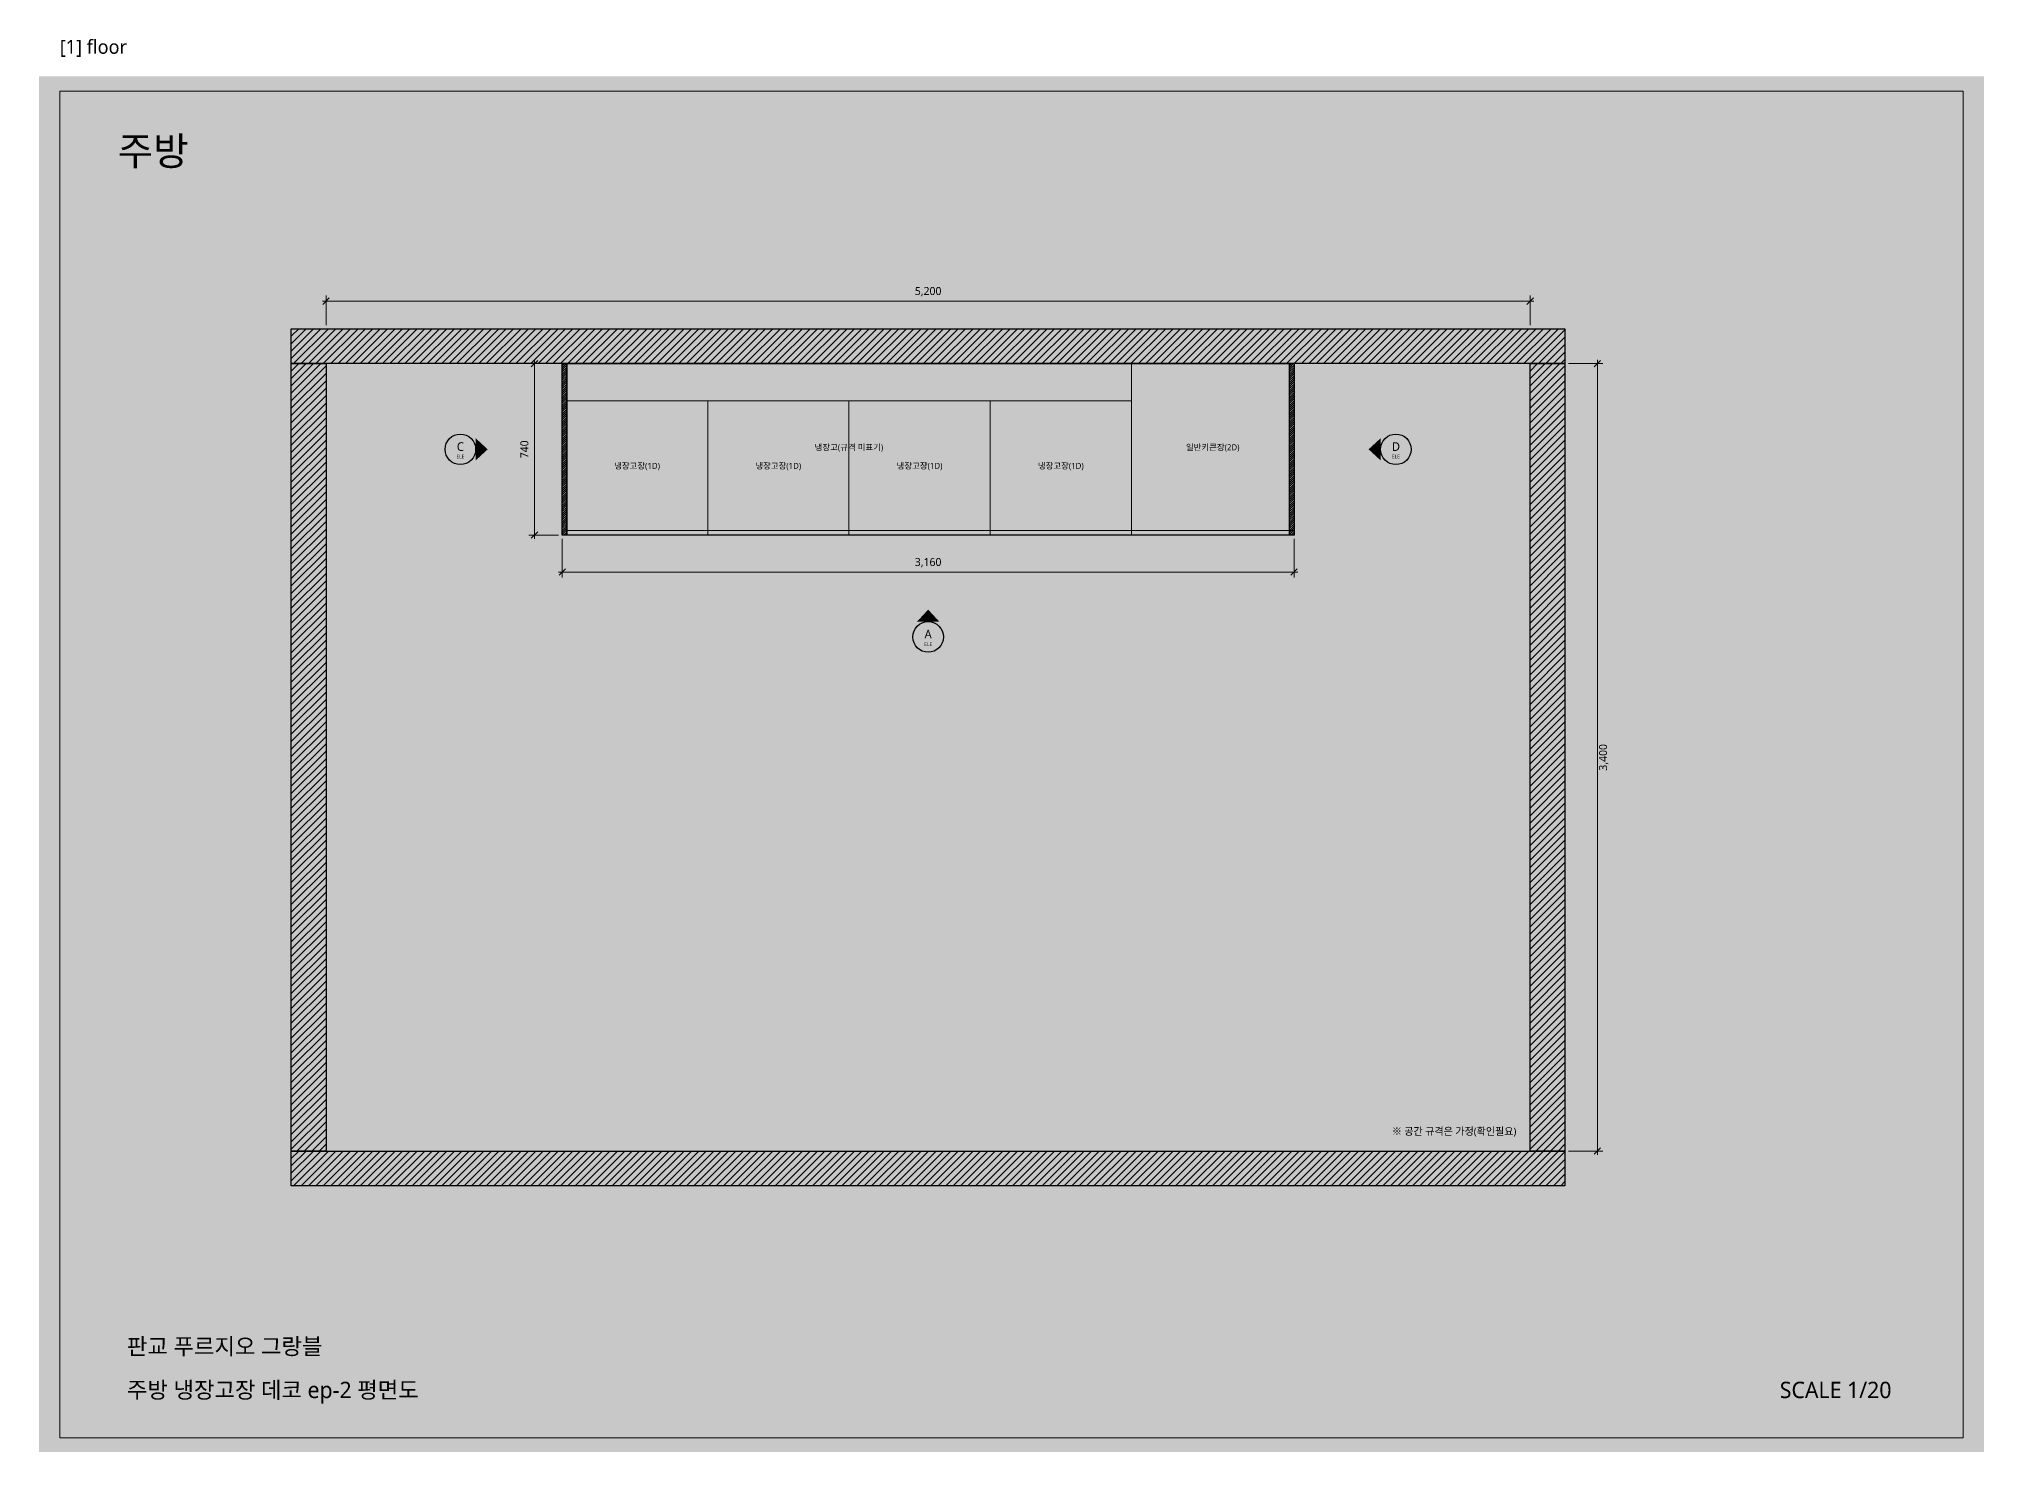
# Model space of a CAD drawing. Header units: millimetres. Extents: x 0 to 2420, y 0 to 305.
# Drawn here: x 0 to 420, y 0 to 305.1 of the extents above; entities that cross this region are included whole.
import ezdxf
from ezdxf.enums import TextEntityAlignment as Align

# ---------------------------------------------------------------- set-up
doc = ezdxf.new("R2010")
doc.units = ezdxf.units.MM
doc.layers.add('BG', color=7, linetype='Continuous', lineweight=0)
doc.layers.add('NOTE_RED', color=1, linetype='Continuous', lineweight=25)
for name, color, linetype, lineweight, true_color in [('DIM', 7, 'Continuous', 13, 0x969696), ('FRAME', 7, 'Continuous', 100, 0xffffff), ('OUTLINE', 7, 'Continuous', 25, 0xffffff), ('TEXT', 7, 'Continuous', 13, 0xffffff), ('THIN', 7, 'Continuous', 5, 0xbebebe)]:
    doc.layers.add(name, color=color, linetype=linetype, lineweight=lineweight, true_color=true_color)
doc.layers.add('SHEET_FRAME_INFO', color=8, linetype='Continuous')
doc.styles.add('MALGUN', font='malgun.ttf')

msp = doc.modelspace()

# ---------------------------------------------------------------- hatches: boundary and pattern name
at = {"layer": 'BG', "true_color": 0x21252b}
h = msp.add_hatch(color=7, dxfattribs=at)
h.dxf.hatch_style = 1
h.paths.add_polyline_path([(0, 0), (420, 0), (420, 297), (0, 297)])
at = {"layer": 'OUTLINE', "true_color": 0xffffff}
h = msp.add_hatch(color=7, dxfattribs=at)
h.dxf.hatch_style = 1
h.paths.add_polyline_path([(94.3, 218.9), (94.3, 214.1), (96.9, 216.5)])
h = msp.add_hatch(color=7, dxfattribs=at)
h.dxf.hatch_style = 1
h.paths.add_polyline_path([(289.7, 218.9), (289.7, 214.1), (287.1, 216.5)])
h = msp.add_hatch(color=7, dxfattribs=at)
h.dxf.hatch_style = 1
h.paths.add_polyline_path([(189.6, 179.3), (194.4, 179.3), (192, 181.9)])

# ---------------------------------------------------------------- linework, layer by layer
at = {"layer": 'DIM', "lineweight": 13, "true_color": 0x969696}
for p, q in [((61.2, 248.5), (322.8, 248.5)), ((62, 243.3), (62, 249.7)), ((322, 243.3), (322, 249.7)), ((107, 235.8), (107, 197.2)), ((336.5, 235.8), (336.5, 64.2)), ((112.2, 235), (105.8, 235)), ((330.3, 235), (337.7, 235)), ((112.2, 198), (105.8, 198)), ((113, 197.2), (113, 188.8)), ((271, 197.2), (271, 188.8)), ((112.2, 190), (271.8, 190)), ((330.3, 65), (337.7, 65))]:
    msp.add_line(p, q, dxfattribs=at)
at = {"layer": 'DIM', "lineweight": 13, "true_color": 0xc8c8c8}
for p, q in [((61.3, 247.8), (62.7, 249.2)), ((321.3, 247.8), (322.7, 249.2)), ((106.3, 234.3), (107.7, 235.7)), ((335.8, 234.3), (337.2, 235.7)), ((106.3, 197.3), (107.7, 198.7)), ((112.3, 189.3), (113.7, 190.7)), ((270.3, 189.3), (271.7, 190.7)), ((335.8, 64.3), (337.2, 65.7))]:
    msp.add_line(p, q, dxfattribs=at)
at = {"layer": 'FRAME', "lineweight": 13, "true_color": 0xffffff}
msp.add_lwpolyline([(4.5, 293.8), (415.5, 293.8), (415.5, 3.1), (4.5, 3.1)], close=True, dxfattribs=at)
at = {"layer": 'OUTLINE', "lineweight": 25, "true_color": 0xffffff}
for points in [[(54.5, 242.5), (329.5, 242.5), (329.5, 235), (54.5, 235)], [(54.5, 235), (62, 235), (62, 65), (54.5, 65)], [(113, 235), (114, 235), (114, 198), (113, 198)], [(113, 235), (271, 235), (271, 198), (113, 198)], [(270, 235), (271, 235), (271, 198), (270, 198)], [(322, 235), (329.5, 235), (329.5, 65), (322, 65)], [(54.5, 65), (329.5, 65), (329.5, 57.5), (54.5, 57.5)]]:
    msp.add_lwpolyline(points, close=True, dxfattribs=at)
for centre in [(91, 216.5), (293, 216.5), (192, 176)]:
    msp.add_circle(centre, 3.3, dxfattribs=at)
at = {"layer": 'THIN', "lineweight": 5, "true_color": 0x787878}
for p, q in [((54.5, 240.9), (56.1, 242.5)), ((54.5, 239.3), (57.7, 242.5)), ((54.5, 237.7), (59.3, 242.5)), ((54.5, 236.1), (60.9, 242.5)), ((55, 235), (62.5, 242.5)), ((56.6, 235), (64.1, 242.5)), ((58.2, 235), (65.7, 242.5)), ((59.8, 235), (67.3, 242.5)), ((61.4, 235), (68.9, 242.5)), ((63, 235), (70.5, 242.5)), ((64.6, 235), (72.1, 242.5)), ((66.2, 235), (73.7, 242.5)), ((67.8, 235), (75.3, 242.5)), ((69.4, 235), (76.9, 242.5)), ((71, 235), (78.5, 242.5)), ((72.6, 235), (80.1, 242.5)), ((74.2, 235), (81.7, 242.5)), ((75.8, 235), (83.3, 242.5)), ((77.4, 235), (84.9, 242.5)), ((79, 235), (86.5, 242.5)), ((80.6, 235), (88.1, 242.5)), ((82.2, 235), (89.7, 242.5)), ((83.8, 235), (91.3, 242.5)), ((85.4, 235), (92.9, 242.5)), ((87, 235), (94.5, 242.5)), ((88.6, 235), (96.1, 242.5)), ((90.2, 235), (97.7, 242.5)), ((91.8, 235), (99.3, 242.5)), ((93.4, 235), (100.9, 242.5)), ((95, 235), (102.5, 242.5)), ((96.6, 235), (104.1, 242.5)), ((98.2, 235), (105.7, 242.5)), ((99.8, 235), (107.3, 242.5)), ((101.4, 235), (108.9, 242.5)), ((103, 235), (110.5, 242.5)), ((104.6, 235), (112.1, 242.5)), ((106.2, 235), (113.7, 242.5)), ((107.8, 235), (115.3, 242.5)), ((109.4, 235), (116.9, 242.5)), ((111, 235), (118.5, 242.5)), ((112.6, 235), (120.1, 242.5)), ((114.2, 235), (121.7, 242.5)), ((115.8, 235), (123.3, 242.5)), ((117.4, 235), (124.9, 242.5)), ((119, 235), (126.5, 242.5)), ((120.6, 235), (128.1, 242.5)), ((122.2, 235), (129.7, 242.5)), ((123.8, 235), (131.3, 242.5)), ((125.4, 235), (132.9, 242.5)), ((127, 235), (134.5, 242.5)), ((128.6, 235), (136.1, 242.5)), ((130.2, 235), (137.7, 242.5)), ((131.8, 235), (139.3, 242.5)), ((133.4, 235), (140.9, 242.5)), ((135, 235), (142.5, 242.5)), ((136.6, 235), (144.1, 242.5)), ((138.2, 235), (145.7, 242.5)), ((139.8, 235), (147.3, 242.5)), ((141.4, 235), (148.9, 242.5)), ((143, 235), (150.5, 242.5)), ((144.6, 235), (152.1, 242.5)), ((146.2, 235), (153.7, 242.5)), ((147.8, 235), (155.3, 242.5)), ((149.4, 235), (156.9, 242.5)), ((151, 235), (158.5, 242.5)), ((152.6, 235), (160.1, 242.5)), ((154.2, 235), (161.7, 242.5)), ((155.8, 235), (163.3, 242.5)), ((157.4, 235), (164.9, 242.5)), ((159, 235), (166.5, 242.5)), ((160.6, 235), (168.1, 242.5)), ((162.2, 235), (169.7, 242.5)), ((163.8, 235), (171.3, 242.5)), ((165.4, 235), (172.9, 242.5)), ((167, 235), (174.5, 242.5)), ((168.6, 235), (176.1, 242.5)), ((170.2, 235), (177.7, 242.5)), ((171.8, 235), (179.3, 242.5)), ((173.4, 235), (180.9, 242.5)), ((175, 235), (182.5, 242.5)), ((176.6, 235), (184.1, 242.5)), ((178.2, 235), (185.7, 242.5)), ((179.8, 235), (187.3, 242.5)), ((181.4, 235), (188.9, 242.5)), ((183, 235), (190.5, 242.5)), ((184.6, 235), (192.1, 242.5)), ((186.2, 235), (193.7, 242.5)), ((187.8, 235), (195.3, 242.5)), ((189.4, 235), (196.9, 242.5)), ((191, 235), (198.5, 242.5)), ((192.6, 235), (200.1, 242.5)), ((194.2, 235), (201.7, 242.5)), ((195.8, 235), (203.3, 242.5)), ((197.4, 235), (204.9, 242.5)), ((199, 235), (206.5, 242.5)), ((200.6, 235), (208.1, 242.5)), ((202.2, 235), (209.7, 242.5)), ((203.8, 235), (211.3, 242.5)), ((205.4, 235), (212.9, 242.5)), ((207, 235), (214.5, 242.5)), ((208.6, 235), (216.1, 242.5)), ((210.2, 235), (217.7, 242.5)), ((211.8, 235), (219.3, 242.5)), ((213.4, 235), (220.9, 242.5)), ((215, 235), (222.5, 242.5)), ((216.6, 235), (224.1, 242.5)), ((218.2, 235), (225.7, 242.5)), ((219.8, 235), (227.3, 242.5)), ((221.4, 235), (228.9, 242.5)), ((223, 235), (230.5, 242.5)), ((224.6, 235), (232.1, 242.5)), ((226.2, 235), (233.7, 242.5)), ((227.8, 235), (235.3, 242.5)), ((229.4, 235), (236.9, 242.5)), ((231, 235), (238.5, 242.5)), ((232.6, 235), (240.1, 242.5)), ((234.2, 235), (241.7, 242.5)), ((235.8, 235), (243.3, 242.5)), ((237.4, 235), (244.9, 242.5)), ((239, 235), (246.5, 242.5)), ((240.6, 235), (248.1, 242.5)), ((242.2, 235), (249.7, 242.5)), ((243.8, 235), (251.3, 242.5)), ((245.4, 235), (252.9, 242.5)), ((247, 235), (254.5, 242.5)), ((248.6, 235), (256.1, 242.5)), ((250.2, 235), (257.7, 242.5)), ((251.8, 235), (259.3, 242.5)), ((253.4, 235), (260.9, 242.5)), ((255, 235), (262.5, 242.5)), ((256.6, 235), (264.1, 242.5)), ((258.2, 235), (265.7, 242.5)), ((259.8, 235), (267.3, 242.5)), ((261.4, 235), (268.9, 242.5)), ((263, 235), (270.5, 242.5)), ((264.6, 235), (272.1, 242.5)), ((266.2, 235), (273.7, 242.5)), ((267.8, 235), (275.3, 242.5)), ((269.4, 235), (276.9, 242.5)), ((271, 235), (278.5, 242.5)), ((272.6, 235), (280.1, 242.5)), ((274.2, 235), (281.7, 242.5)), ((275.8, 235), (283.3, 242.5)), ((277.4, 235), (284.9, 242.5)), ((279, 235), (286.5, 242.5)), ((280.6, 235), (288.1, 242.5)), ((282.2, 235), (289.7, 242.5)), ((283.8, 235), (291.3, 242.5)), ((285.4, 235), (292.9, 242.5)), ((287, 235), (294.5, 242.5)), ((288.6, 235), (296.1, 242.5)), ((290.2, 235), (297.7, 242.5)), ((291.8, 235), (299.3, 242.5)), ((293.4, 235), (300.9, 242.5)), ((295, 235), (302.5, 242.5)), ((296.6, 235), (304.1, 242.5)), ((298.2, 235), (305.7, 242.5)), ((299.8, 235), (307.3, 242.5)), ((301.4, 235), (308.9, 242.5)), ((303, 235), (310.5, 242.5)), ((304.6, 235), (312.1, 242.5)), ((306.2, 235), (313.7, 242.5)), ((307.8, 235), (315.3, 242.5)), ((309.4, 235), (316.9, 242.5)), ((311, 235), (318.5, 242.5)), ((312.6, 235), (320.1, 242.5)), ((314.2, 235), (321.7, 242.5)), ((315.8, 235), (323.3, 242.5)), ((317.4, 235), (324.9, 242.5)), ((319, 235), (326.5, 242.5)), ((320.6, 235), (328.1, 242.5)), ((322.2, 235), (329.5, 242.3)), ((323.8, 235), (329.5, 240.7)), ((325.4, 235), (329.5, 239.1)), ((327, 235), (329.5, 237.5)), ((328.6, 235), (329.5, 235.9)), ((54.5, 233.4), (56.1, 235)), ((54.5, 231.8), (57.7, 235)), ((54.5, 230.2), (59.3, 235)), ((54.5, 228.6), (60.9, 235)), ((54.5, 227), (62, 234.5)), ((54.5, 225.4), (62, 232.9)), ((54.5, 223.8), (62, 231.3)), ((113, 234.55), (113.45, 235)), ((113, 234.1), (113.9, 235)), ((113, 233.65), (114, 234.65)), ((113, 233.2), (114, 234.2)), ((113, 232.75), (114, 233.75)), ((113, 232.3), (114, 233.3)), ((113, 231.85), (114, 232.85)), ((113, 231.4), (114, 232.4)), ((113, 230.95), (114, 231.95)), ((113, 230.5), (114, 231.5)), ((113, 230.05), (114, 231.05)), ((270, 234.55), (270.45, 235)), ((270, 234.1), (270.9, 235)), ((270, 233.65), (271, 234.65)), ((270, 233.2), (271, 234.2)), ((270, 232.75), (271, 233.75)), ((270, 232.3), (271, 233.3)), ((270, 231.85), (271, 232.85)), ((270, 231.4), (271, 232.4)), ((270, 230.95), (271, 231.95)), ((270, 230.5), (271, 231.5)), ((270, 230.05), (271, 231.05)), ((322, 233.4), (323.6, 235)), ((322, 231.8), (325.2, 235)), ((322, 230.2), (326.8, 235)), ((322, 228.6), (328.4, 235)), ((322, 227), (329.5, 234.5)), ((322, 225.4), (329.5, 232.9)), ((322, 223.8), (329.5, 231.3)), ((54.5, 222.2), (62, 229.7)), ((54.5, 220.6), (62, 228.1)), ((113, 229.6), (114, 230.6)), ((113, 229.15), (114, 230.15)), ((113, 228.7), (114, 229.7)), ((113, 228.25), (114, 229.25)), ((113, 227.8), (114, 228.8)), ((113, 227.35), (114, 228.35)), ((113, 226.9), (114, 227.9)), ((113, 226.45), (114, 227.45)), ((113, 226), (114, 227)), ((270, 229.6), (271, 230.6)), ((270, 229.15), (271, 230.15)), ((270, 228.7), (271, 229.7)), ((270, 228.25), (271, 229.25)), ((270, 227.8), (271, 228.8)), ((270, 227.35), (271, 228.35)), ((270, 226.9), (271, 227.9)), ((270, 226.45), (271, 227.45)), ((270, 226), (271, 227)), ((322, 222.2), (329.5, 229.7)), ((322, 220.6), (329.5, 228.1)), ((54.5, 219), (62, 226.5)), ((54.5, 217.4), (62, 224.9)), ((54.5, 215.8), (62, 223.3)), ((113, 225.55), (114, 226.55)), ((113, 225.1), (114, 226.1)), ((113, 224.65), (114, 225.65)), ((113, 224.2), (114, 225.2)), ((113, 223.75), (114, 224.75)), ((113, 223.3), (114, 224.3)), ((113, 222.85), (114, 223.85)), ((113, 222.4), (114, 223.4)), ((113, 221.95), (114, 222.95)), ((270, 225.55), (271, 226.55)), ((270, 225.1), (271, 226.1)), ((270, 224.65), (271, 225.65)), ((270, 224.2), (271, 225.2)), ((270, 223.75), (271, 224.75)), ((270, 223.3), (271, 224.3)), ((270, 222.85), (271, 223.85)), ((270, 222.4), (271, 223.4)), ((270, 221.95), (271, 222.95)), ((322, 219), (329.5, 226.5)), ((322, 217.4), (329.5, 224.9)), ((322, 215.8), (329.5, 223.3)), ((54.5, 214.2), (62, 221.7)), ((54.5, 212.6), (62, 220.1)), ((54.5, 211), (62, 218.5)), ((113, 221.5), (114, 222.5)), ((113, 221.05), (114, 222.05)), ((113, 220.6), (114, 221.6)), ((113, 220.15), (114, 221.15)), ((113, 219.7), (114, 220.7)), ((113, 219.25), (114, 220.25)), ((113, 218.8), (114, 219.8)), ((113, 218.35), (114, 219.35)), ((113, 217.9), (114, 218.9)), ((113, 217.45), (114, 218.45)), ((270, 221.5), (271, 222.5)), ((270, 221.05), (271, 222.05)), ((270, 220.6), (271, 221.6)), ((270, 220.15), (271, 221.15)), ((270, 219.7), (271, 220.7)), ((270, 219.25), (271, 220.25)), ((270, 218.8), (271, 219.8)), ((270, 218.35), (271, 219.35)), ((270, 217.9), (271, 218.9)), ((270, 217.45), (271, 218.45)), ((322, 214.2), (329.5, 221.7)), ((322, 212.6), (329.5, 220.1)), ((322, 211), (329.5, 218.5)), ((54.5, 209.4), (62, 216.9)), ((54.5, 207.8), (62, 215.3)), ((113, 217), (114, 218)), ((113, 216.55), (114, 217.55)), ((113, 216.1), (114, 217.1)), ((113, 215.65), (114, 216.65)), ((113, 215.2), (114, 216.2)), ((113, 214.75), (114, 215.75)), ((113, 214.3), (114, 215.3)), ((113, 213.85), (114, 214.85)), ((113, 213.4), (114, 214.4)), ((270, 217), (271, 218)), ((270, 216.55), (271, 217.55)), ((270, 216.1), (271, 217.1)), ((270, 215.65), (271, 216.65)), ((270, 215.2), (271, 216.2)), ((270, 214.75), (271, 215.75)), ((270, 214.3), (271, 215.3)), ((270, 213.85), (271, 214.85)), ((270, 213.4), (271, 214.4)), ((322, 209.4), (329.5, 216.9)), ((322, 207.8), (329.5, 215.3)), ((54.5, 206.2), (62, 213.7)), ((54.5, 204.6), (62, 212.1)), ((54.5, 203), (62, 210.5)), ((113, 212.95), (114, 213.95)), ((113, 212.5), (114, 213.5)), ((113, 212.05), (114, 213.05)), ((113, 211.6), (114, 212.6)), ((113, 211.15), (114, 212.15)), ((113, 210.7), (114, 211.7)), ((113, 210.25), (114, 211.25)), ((113, 209.8), (114, 210.8)), ((113, 209.35), (114, 210.35)), ((270, 212.95), (271, 213.95)), ((270, 212.5), (271, 213.5)), ((270, 212.05), (271, 213.05)), ((270, 211.6), (271, 212.6)), ((270, 211.15), (271, 212.15)), ((270, 210.7), (271, 211.7)), ((270, 210.25), (271, 211.25)), ((270, 209.8), (271, 210.8)), ((270, 209.35), (271, 210.35)), ((322, 206.2), (329.5, 213.7)), ((322, 204.6), (329.5, 212.1)), ((322, 203), (329.5, 210.5)), ((54.5, 201.4), (62, 208.9)), ((54.5, 199.8), (62, 207.3)), ((113, 208.9), (114, 209.9)), ((113, 208.45), (114, 209.45)), ((113, 208), (114, 209)), ((113, 207.55), (114, 208.55)), ((113, 207.1), (114, 208.1)), ((113, 206.65), (114, 207.65)), ((113, 206.2), (114, 207.2)), ((113, 205.75), (114, 206.75)), ((113, 205.3), (114, 206.3)), ((113, 204.85), (114, 205.85)), ((270, 208.9), (271, 209.9)), ((270, 208.45), (271, 209.45)), ((270, 208), (271, 209)), ((270, 207.55), (271, 208.55)), ((270, 207.1), (271, 208.1)), ((270, 206.65), (271, 207.65)), ((270, 206.2), (271, 207.2)), ((270, 205.75), (271, 206.75)), ((270, 205.3), (271, 206.3)), ((270, 204.85), (271, 205.85)), ((322, 201.4), (329.5, 208.9)), ((322, 199.8), (329.5, 207.3)), ((54.5, 198.2), (62, 205.7)), ((54.5, 196.6), (62, 204.1)), ((54.5, 195), (62, 202.5)), ((113, 204.4), (114, 205.4)), ((113, 203.95), (114, 204.95)), ((113, 203.5), (114, 204.5)), ((113, 203.05), (114, 204.05)), ((113, 202.6), (114, 203.6)), ((113, 202.15), (114, 203.15)), ((113, 201.7), (114, 202.7)), ((113, 201.25), (114, 202.25)), ((113, 200.8), (114, 201.8)), ((270, 204.4), (271, 205.4)), ((270, 203.95), (271, 204.95)), ((270, 203.5), (271, 204.5)), ((270, 203.05), (271, 204.05)), ((270, 202.6), (271, 203.6)), ((270, 202.15), (271, 203.15)), ((270, 201.7), (271, 202.7)), ((270, 201.25), (271, 202.25)), ((270, 200.8), (271, 201.8)), ((322, 198.2), (329.5, 205.7)), ((322, 196.6), (329.5, 204.1)), ((322, 195), (329.5, 202.5)), ((54.5, 193.4), (62, 200.9)), ((54.5, 191.8), (62, 199.3)), ((54.5, 190.2), (62, 197.7)), ((113, 200.35), (114, 201.35)), ((113, 199.9), (114, 200.9)), ((113, 199.45), (114, 200.45)), ((113, 199), (114, 200)), ((113, 198.55), (114, 199.55)), ((113, 198.1), (114, 199.1)), ((113.35, 198), (114, 198.65)), ((113.8, 198), (114, 198.2)), ((270, 200.35), (271, 201.35)), ((270, 199.9), (271, 200.9)), ((270, 199.45), (271, 200.45)), ((270, 199), (271, 200)), ((270, 198.55), (271, 199.55)), ((270, 198.1), (271, 199.1)), ((270.35, 198), (271, 198.65)), ((270.8, 198), (271, 198.2)), ((322, 193.4), (329.5, 200.9)), ((322, 191.8), (329.5, 199.3)), ((322, 190.2), (329.5, 197.7)), ((54.5, 188.6), (62, 196.1)), ((54.5, 187), (62, 194.5)), ((322, 188.6), (329.5, 196.1)), ((322, 187), (329.5, 194.5)), ((54.5, 185.4), (62, 192.9)), ((54.5, 183.8), (62, 191.3)), ((54.5, 182.2), (62, 189.7)), ((322, 185.4), (329.5, 192.9)), ((322, 183.8), (329.5, 191.3)), ((322, 182.2), (329.5, 189.7)), ((54.5, 180.6), (62, 188.1)), ((54.5, 179), (62, 186.5)), ((54.5, 177.4), (62, 184.9)), ((322, 180.6), (329.5, 188.1)), ((322, 179), (329.5, 186.5)), ((322, 177.4), (329.5, 184.9)), ((54.5, 175.8), (62, 183.3)), ((54.5, 174.2), (62, 181.7)), ((322, 175.8), (329.5, 183.3)), ((322, 174.2), (329.5, 181.7)), ((54.5, 172.6), (62, 180.1)), ((54.5, 171), (62, 178.5)), ((54.5, 169.4), (62, 176.9)), ((322, 172.6), (329.5, 180.1)), ((322, 171), (329.5, 178.5)), ((322, 169.4), (329.5, 176.9)), ((54.5, 167.8), (62, 175.3)), ((54.5, 166.2), (62, 173.7)), ((322, 167.8), (329.5, 175.3)), ((322, 166.2), (329.5, 173.7)), ((54.5, 164.6), (62, 172.1)), ((54.5, 163), (62, 170.5)), ((54.5, 161.4), (62, 168.9)), ((322, 164.6), (329.5, 172.1)), ((322, 163), (329.5, 170.5)), ((322, 161.4), (329.5, 168.9)), ((54.5, 159.8), (62, 167.3)), ((54.5, 158.2), (62, 165.7)), ((54.5, 156.6), (62, 164.1)), ((322, 159.8), (329.5, 167.3)), ((322, 158.2), (329.5, 165.7)), ((322, 156.6), (329.5, 164.1)), ((54.5, 155), (62, 162.5)), ((54.5, 153.4), (62, 160.9)), ((322, 155), (329.5, 162.5)), ((322, 153.4), (329.5, 160.9)), ((54.5, 151.8), (62, 159.3)), ((54.5, 150.2), (62, 157.7)), ((54.5, 148.6), (62, 156.1)), ((322, 151.8), (329.5, 159.3)), ((322, 150.2), (329.5, 157.7)), ((322, 148.6), (329.5, 156.1)), ((54.5, 147), (62, 154.5)), ((54.5, 145.4), (62, 152.9)), ((54.5, 143.8), (62, 151.3)), ((322, 147), (329.5, 154.5)), ((322, 145.4), (329.5, 152.9)), ((322, 143.8), (329.5, 151.3)), ((54.5, 142.2), (62, 149.7)), ((54.5, 140.6), (62, 148.1)), ((322, 142.2), (329.5, 149.7)), ((322, 140.6), (329.5, 148.1)), ((54.5, 139), (62, 146.5)), ((54.5, 137.4), (62, 144.9)), ((54.5, 135.8), (62, 143.3)), ((322, 139), (329.5, 146.5)), ((322, 137.4), (329.5, 144.9)), ((322, 135.8), (329.5, 143.3)), ((54.5, 134.2), (62, 141.7)), ((54.5, 132.6), (62, 140.1)), ((322, 134.2), (329.5, 141.7)), ((322, 132.6), (329.5, 140.1)), ((54.5, 131), (62, 138.5)), ((54.5, 129.4), (62, 136.9)), ((54.5, 127.8), (62, 135.3)), ((322, 131), (329.5, 138.5)), ((322, 129.4), (329.5, 136.9)), ((322, 127.8), (329.5, 135.3)), ((54.5, 126.2), (62, 133.7)), ((54.5, 124.6), (62, 132.1)), ((54.5, 123), (62, 130.5)), ((322, 126.2), (329.5, 133.7)), ((322, 124.6), (329.5, 132.1)), ((322, 123), (329.5, 130.5)), ((54.5, 121.4), (62, 128.9)), ((54.5, 119.8), (62, 127.3)), ((322, 121.4), (329.5, 128.9)), ((322, 119.8), (329.5, 127.3)), ((54.5, 118.2), (62, 125.7)), ((54.5, 116.6), (62, 124.1)), ((54.5, 115), (62, 122.5)), ((322, 118.2), (329.5, 125.7)), ((322, 116.6), (329.5, 124.1)), ((322, 115), (329.5, 122.5)), ((54.5, 113.4), (62, 120.9)), ((54.5, 111.8), (62, 119.3)), ((54.5, 110.2), (62, 117.7)), ((322, 113.4), (329.5, 120.9)), ((322, 111.8), (329.5, 119.3)), ((322, 110.2), (329.5, 117.7)), ((54.5, 108.6), (62, 116.1)), ((54.5, 107), (62, 114.5)), ((322, 108.6), (329.5, 116.1)), ((322, 107), (329.5, 114.5)), ((54.5, 105.4), (62, 112.9)), ((54.5, 103.8), (62, 111.3)), ((54.5, 102.2), (62, 109.7)), ((322, 105.4), (329.5, 112.9)), ((322, 103.8), (329.5, 111.3)), ((322, 102.2), (329.5, 109.7)), ((54.5, 100.6), (62, 108.1)), ((54.5, 99), (62, 106.5)), ((322, 100.6), (329.5, 108.1)), ((322, 99), (329.5, 106.5)), ((54.5, 97.4), (62, 104.9)), ((54.5, 95.8), (62, 103.3)), ((54.5, 94.2), (62, 101.7)), ((322, 97.4), (329.5, 104.9)), ((322, 95.8), (329.5, 103.3)), ((322, 94.2), (329.5, 101.7)), ((54.5, 92.6), (62, 100.1)), ((54.5, 91), (62, 98.5)), ((54.5, 89.4), (62, 96.9)), ((322, 92.6), (329.5, 100.1)), ((322, 91), (329.5, 98.5)), ((322, 89.4), (329.5, 96.9)), ((54.5, 87.8), (62, 95.3)), ((54.5, 86.2), (62, 93.7)), ((322, 87.8), (329.5, 95.3)), ((322, 86.2), (329.5, 93.7)), ((54.5, 84.6), (62, 92.1)), ((54.5, 83), (62, 90.5)), ((54.5, 81.4), (62, 88.9)), ((322, 84.6), (329.5, 92.1)), ((322, 83), (329.5, 90.5)), ((322, 81.4), (329.5, 88.9)), ((54.5, 79.8), (62, 87.3)), ((54.5, 78.2), (62, 85.7)), ((54.5, 76.6), (62, 84.1)), ((322, 79.8), (329.5, 87.3)), ((322, 78.2), (329.5, 85.7)), ((322, 76.6), (329.5, 84.1)), ((54.5, 75), (62, 82.5)), ((54.5, 73.4), (62, 80.9)), ((322, 75), (329.5, 82.5)), ((322, 73.4), (329.5, 80.9)), ((54.5, 71.8), (62, 79.3)), ((54.5, 70.2), (62, 77.7)), ((54.5, 68.6), (62, 76.1)), ((322, 71.8), (329.5, 79.3)), ((322, 70.2), (329.5, 77.7)), ((322, 68.6), (329.5, 76.1)), ((54.5, 67), (62, 74.5)), ((54.5, 65.4), (62, 72.9)), ((322, 67), (329.5, 74.5)), ((322, 65.4), (329.5, 72.9)), ((55.7, 65), (62, 71.3)), ((57.3, 65), (62, 69.7)), ((58.9, 65), (62, 68.1)), ((323.2, 65), (329.5, 71.3)), ((324.8, 65), (329.5, 69.7)), ((326.4, 65), (329.5, 68.1)), ((54.5, 63.4), (56.1, 65)), ((54.5, 61.8), (57.7, 65)), ((54.5, 60.2), (59.3, 65)), ((54.5, 58.6), (60.9, 65)), ((55, 57.5), (62.5, 65)), ((56.6, 57.5), (64.1, 65)), ((58.2, 57.5), (65.7, 65)), ((59.8, 57.5), (67.3, 65)), ((60.5, 65), (62, 66.5)), ((61.4, 57.5), (68.9, 65)), ((63, 57.5), (70.5, 65)), ((64.6, 57.5), (72.1, 65)), ((66.2, 57.5), (73.7, 65)), ((67.8, 57.5), (75.3, 65)), ((69.4, 57.5), (76.9, 65)), ((71, 57.5), (78.5, 65)), ((72.6, 57.5), (80.1, 65)), ((74.2, 57.5), (81.7, 65)), ((75.8, 57.5), (83.3, 65)), ((77.4, 57.5), (84.9, 65)), ((79, 57.5), (86.5, 65)), ((80.6, 57.5), (88.1, 65)), ((82.2, 57.5), (89.7, 65)), ((83.8, 57.5), (91.3, 65)), ((85.4, 57.5), (92.9, 65)), ((87, 57.5), (94.5, 65)), ((88.6, 57.5), (96.1, 65)), ((90.2, 57.5), (97.7, 65)), ((91.8, 57.5), (99.3, 65)), ((93.4, 57.5), (100.9, 65)), ((95, 57.5), (102.5, 65)), ((96.6, 57.5), (104.1, 65)), ((98.2, 57.5), (105.7, 65)), ((99.8, 57.5), (107.3, 65)), ((101.4, 57.5), (108.9, 65)), ((103, 57.5), (110.5, 65)), ((104.6, 57.5), (112.1, 65)), ((106.2, 57.5), (113.7, 65)), ((107.8, 57.5), (115.3, 65)), ((109.4, 57.5), (116.9, 65)), ((111, 57.5), (118.5, 65)), ((112.6, 57.5), (120.1, 65)), ((114.2, 57.5), (121.7, 65)), ((115.8, 57.5), (123.3, 65)), ((117.4, 57.5), (124.9, 65)), ((119, 57.5), (126.5, 65)), ((120.6, 57.5), (128.1, 65)), ((122.2, 57.5), (129.7, 65)), ((123.8, 57.5), (131.3, 65)), ((125.4, 57.5), (132.9, 65)), ((127, 57.5), (134.5, 65)), ((128.6, 57.5), (136.1, 65)), ((130.2, 57.5), (137.7, 65)), ((131.8, 57.5), (139.3, 65)), ((133.4, 57.5), (140.9, 65)), ((135, 57.5), (142.5, 65)), ((136.6, 57.5), (144.1, 65)), ((138.2, 57.5), (145.7, 65)), ((139.8, 57.5), (147.3, 65)), ((141.4, 57.5), (148.9, 65)), ((143, 57.5), (150.5, 65)), ((144.6, 57.5), (152.1, 65)), ((146.2, 57.5), (153.7, 65)), ((147.8, 57.5), (155.3, 65)), ((149.4, 57.5), (156.9, 65)), ((151, 57.5), (158.5, 65)), ((152.6, 57.5), (160.1, 65)), ((154.2, 57.5), (161.7, 65)), ((155.8, 57.5), (163.3, 65)), ((157.4, 57.5), (164.9, 65)), ((159, 57.5), (166.5, 65)), ((160.6, 57.5), (168.1, 65)), ((162.2, 57.5), (169.7, 65)), ((163.8, 57.5), (171.3, 65)), ((165.4, 57.5), (172.9, 65)), ((167, 57.5), (174.5, 65)), ((168.6, 57.5), (176.1, 65)), ((170.2, 57.5), (177.7, 65)), ((171.8, 57.5), (179.3, 65)), ((173.4, 57.5), (180.9, 65)), ((175, 57.5), (182.5, 65)), ((176.6, 57.5), (184.1, 65)), ((178.2, 57.5), (185.7, 65)), ((179.8, 57.5), (187.3, 65)), ((181.4, 57.5), (188.9, 65)), ((183, 57.5), (190.5, 65)), ((184.6, 57.5), (192.1, 65)), ((186.2, 57.5), (193.7, 65)), ((187.8, 57.5), (195.3, 65)), ((189.4, 57.5), (196.9, 65)), ((191, 57.5), (198.5, 65)), ((192.6, 57.5), (200.1, 65)), ((194.2, 57.5), (201.7, 65)), ((195.8, 57.5), (203.3, 65)), ((197.4, 57.5), (204.9, 65)), ((199, 57.5), (206.5, 65)), ((200.6, 57.5), (208.1, 65)), ((202.2, 57.5), (209.7, 65)), ((203.8, 57.5), (211.3, 65)), ((205.4, 57.5), (212.9, 65)), ((207, 57.5), (214.5, 65)), ((208.6, 57.5), (216.1, 65)), ((210.2, 57.5), (217.7, 65)), ((211.8, 57.5), (219.3, 65)), ((213.4, 57.5), (220.9, 65)), ((215, 57.5), (222.5, 65)), ((216.6, 57.5), (224.1, 65)), ((218.2, 57.5), (225.7, 65)), ((219.8, 57.5), (227.3, 65)), ((221.4, 57.5), (228.9, 65)), ((223, 57.5), (230.5, 65)), ((224.6, 57.5), (232.1, 65)), ((226.2, 57.5), (233.7, 65)), ((227.8, 57.5), (235.3, 65)), ((229.4, 57.5), (236.9, 65)), ((231, 57.5), (238.5, 65)), ((232.6, 57.5), (240.1, 65)), ((234.2, 57.5), (241.7, 65)), ((235.8, 57.5), (243.3, 65)), ((237.4, 57.5), (244.9, 65)), ((239, 57.5), (246.5, 65)), ((240.6, 57.5), (248.1, 65)), ((242.2, 57.5), (249.7, 65)), ((243.8, 57.5), (251.3, 65)), ((245.4, 57.5), (252.9, 65)), ((247, 57.5), (254.5, 65)), ((248.6, 57.5), (256.1, 65)), ((250.2, 57.5), (257.7, 65)), ((251.8, 57.5), (259.3, 65)), ((253.4, 57.5), (260.9, 65)), ((255, 57.5), (262.5, 65)), ((256.6, 57.5), (264.1, 65)), ((258.2, 57.5), (265.7, 65)), ((259.8, 57.5), (267.3, 65)), ((261.4, 57.5), (268.9, 65)), ((263, 57.5), (270.5, 65)), ((264.6, 57.5), (272.1, 65)), ((266.2, 57.5), (273.7, 65)), ((267.8, 57.5), (275.3, 65)), ((269.4, 57.5), (276.9, 65)), ((271, 57.5), (278.5, 65)), ((272.6, 57.5), (280.1, 65)), ((274.2, 57.5), (281.7, 65)), ((275.8, 57.5), (283.3, 65)), ((277.4, 57.5), (284.9, 65)), ((279, 57.5), (286.5, 65)), ((280.6, 57.5), (288.1, 65)), ((282.2, 57.5), (289.7, 65)), ((283.8, 57.5), (291.3, 65)), ((285.4, 57.5), (292.9, 65)), ((287, 57.5), (294.5, 65)), ((288.6, 57.5), (296.1, 65)), ((290.2, 57.5), (297.7, 65)), ((291.8, 57.5), (299.3, 65)), ((293.4, 57.5), (300.9, 65)), ((295, 57.5), (302.5, 65)), ((296.6, 57.5), (304.1, 65)), ((298.2, 57.5), (305.7, 65)), ((299.8, 57.5), (307.3, 65)), ((301.4, 57.5), (308.9, 65)), ((303, 57.5), (310.5, 65)), ((304.6, 57.5), (312.1, 65)), ((306.2, 57.5), (313.7, 65)), ((307.8, 57.5), (315.3, 65)), ((309.4, 57.5), (316.9, 65)), ((311, 57.5), (318.5, 65)), ((312.6, 57.5), (320.1, 65)), ((314.2, 57.5), (321.7, 65)), ((315.8, 57.5), (323.3, 65)), ((317.4, 57.5), (324.9, 65)), ((319, 57.5), (326.5, 65)), ((320.6, 57.5), (328.1, 65)), ((322.2, 57.5), (329.5, 64.8)), ((323.8, 57.5), (329.5, 63.2)), ((328, 65), (329.5, 66.5)), ((325.4, 57.5), (329.5, 61.6)), ((327, 57.5), (329.5, 60)), ((328.6, 57.5), (329.5, 58.4))]:
    msp.add_line(p, q, dxfattribs=at)
at = {"layer": 'THIN', "lineweight": 5, "true_color": 0xbebebe}
for p, q in [((113.9, 199), (144.4, 199)), ((144.4, 199), (174.9, 199)), ((174.9, 199), (205.4, 199)), ((205.4, 199), (235.9, 199)), ((235.9, 199), (271, 199))]:
    msp.add_line(p, q, dxfattribs=at)
for points in [[(113.9, 235), (235.9, 235), (235.9, 198), (113.9, 198)], [(235.9, 235), (271, 235), (271, 198), (235.9, 198)], [(113.9, 227), (144.4, 227), (144.4, 198), (113.9, 198)], [(144.4, 227), (174.9, 227), (174.9, 198), (144.4, 198)], [(174.9, 227), (205.4, 227), (205.4, 198), (174.9, 198)], [(205.4, 227), (235.9, 227), (235.9, 198), (205.4, 198)]]:
    msp.add_lwpolyline(points, close=True, dxfattribs=at)

# ---------------------------------------------------------------- texts
at = {"layer": 'NOTE_RED', "color": 1, "style": 'MALGUN'}
msp.add_text('※ 공간 규격은 가정(확인필요)', height=1.584, dxfattribs=at).set_placement((319, 68), align=Align.BOTTOM_RIGHT)
at = {"layer": 'SHEET_FRAME_INFO', "style": 'MALGUN'}
msp.add_text('[1] floor', height=3, dxfattribs=at).set_placement((4.5, 301), align=Align.BOTTOM_LEFT)
at = {"layer": 'TEXT', "true_color": 0xffffff, "style": 'MALGUN'}
for s, height, p in [('주방', 6.12, (17, 276)), ('판교 푸르지오 그랑블', 3.528, (19, 20)), ('주방 냉장고장 데코 ep-2 평면도', 3.528, (19, 10.6))]:
    msp.add_text(s, height=height, dxfattribs=at).set_placement(p, align=Align.BOTTOM_LEFT)
for s, height, p in [('5,200', 1.728, (192, 249.3)), ('ELE', 0.792, (91, 214.3)), ('C', 1.87, (91, 215.6)), ('ELE', 0.792, (293, 214.3)), ('D', 1.87, (293, 215.6)), ('3,160', 1.728, (192, 190.8)), ('A', 1.87, (192, 175.1)), ('ELE', 0.792, (192, 173.8))]:
    msp.add_text(s, height=height, dxfattribs=at).set_placement(p, align=Align.BOTTOM_CENTER)
for s, p in [('740', (106.2, 216.5)), ('3,400', (339.1, 150))]:
    msp.add_text(s, height=1.728, rotation=90, dxfattribs=at).set_placement(p, align=Align.BOTTOM_CENTER)
at = {"layer": 'TEXT', "true_color": 0xc8c8c8, "style": 'MALGUN'}
for s, p in [('냉장고(규격 미표기)', (174.9, 215.9)), ('일반키큰장(2D)', (253.45, 215.9)), ('냉장고장(1D)', (129.15, 211.9)), ('냉장고장(1D)', (159.65, 211.9)), ('냉장고장(1D)', (190.15, 211.9)), ('냉장고장(1D)', (220.65, 211.9))]:
    msp.add_text(s, height=1.296, dxfattribs=at).set_placement(p, align=Align.BOTTOM_CENTER)
at = {"layer": 'TEXT', "true_color": 0xffffff, "style": 'MALGUN'}
msp.add_text('SCALE 1/20', height=3.528, dxfattribs=at).set_placement((400, 10.6), align=Align.BOTTOM_RIGHT)

doc.saveas('drawing.dxf')
